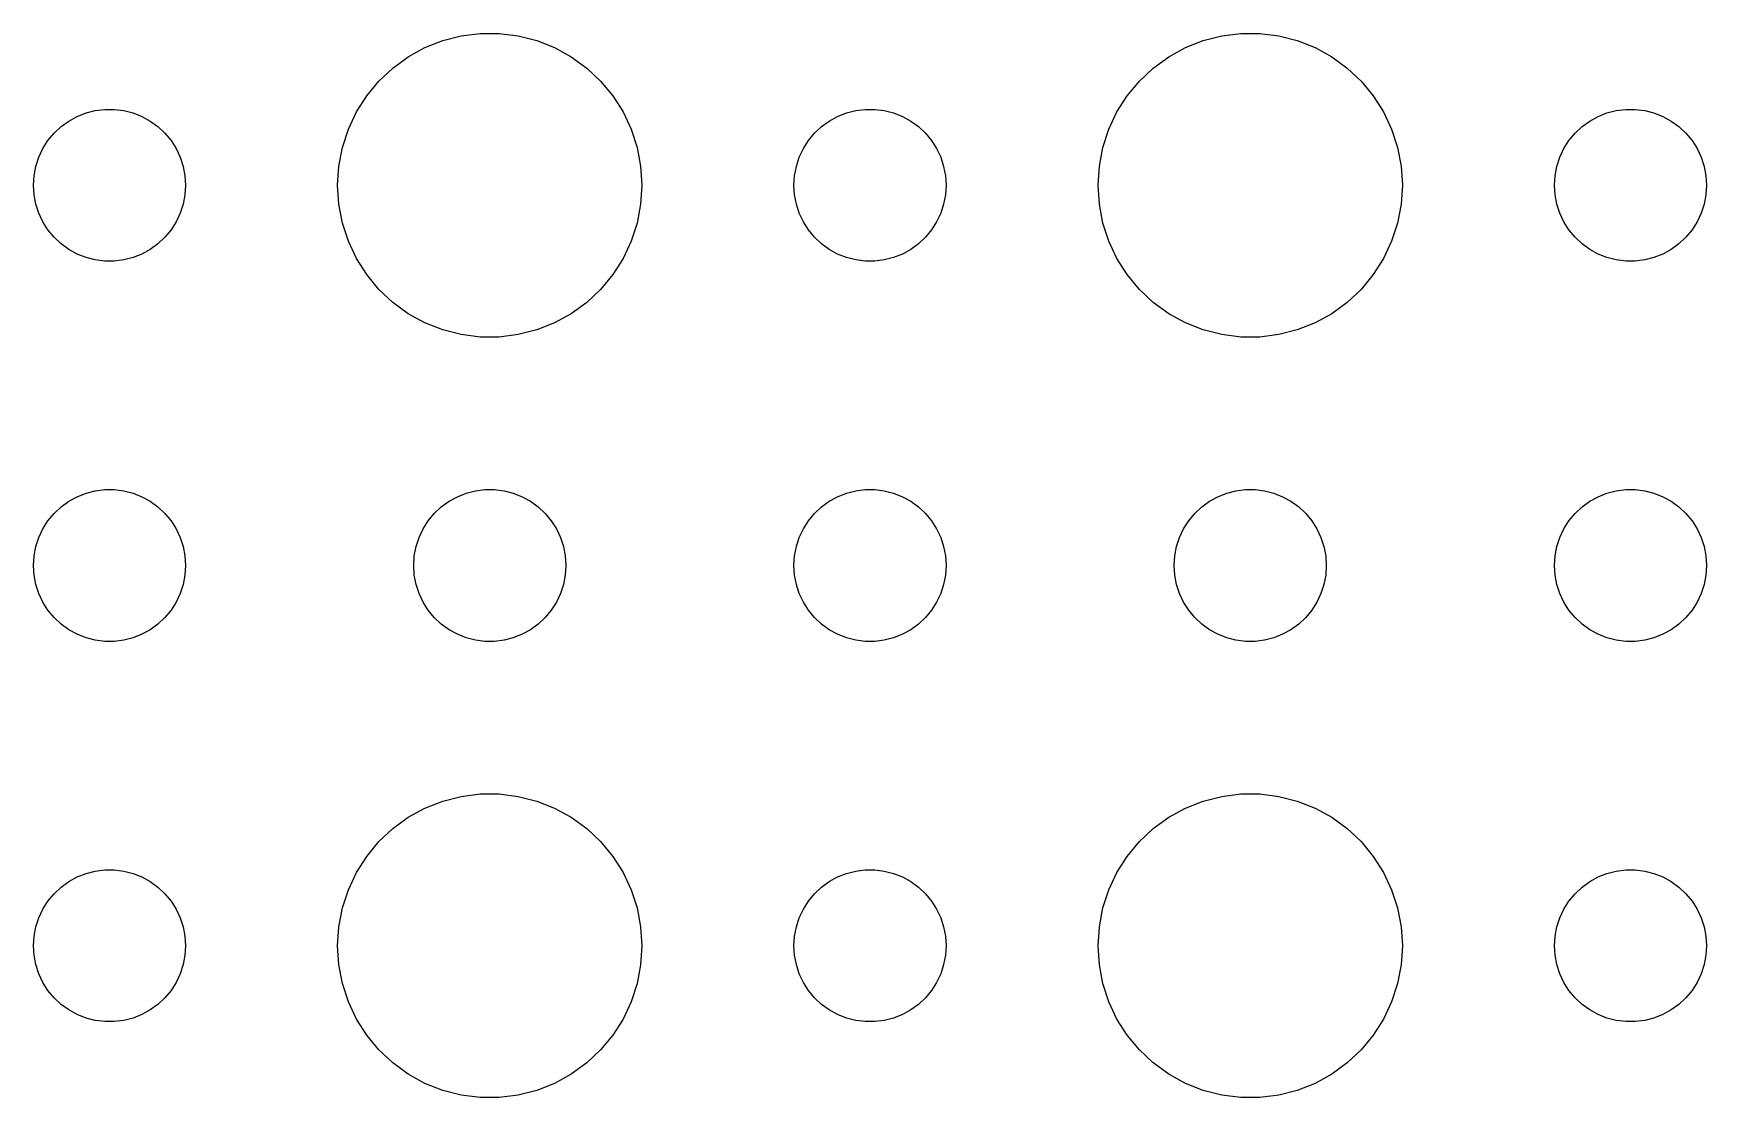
# Model space of a CAD drawing. Header units: metres. Extents: x -127 to 127, y -127 to 127.
# Drawn here: x 21 to 54, y 72.01 to 92.99 of the extents above; entities that cross this region are included whole.
import ezdxf

# ---------------------------------------------------------------- set-up
doc = ezdxf.new("R2010")
doc.units = ezdxf.units.M

msp = doc.modelspace()

# ---------------------------------------------------------------- linework, layer by layer
for p, q in [((28.7227, 92.7145), (29.0729, 92.8532)), ((29.0729, 92.8532), (29.4379, 92.9469)), ((29.4379, 92.9469), (29.8116, 92.9941)), ((29.8116, 92.9941), (30.1884, 92.9941)), ((30.1884, 92.9941), (30.5621, 92.9469)), ((30.5621, 92.9469), (30.927, 92.8532)), ((30.927, 92.8532), (31.2773, 92.7145)), ((43.7227, 92.7145), (44.0729, 92.8532)), ((44.0729, 92.8532), (44.4379, 92.9469)), ((44.4379, 92.9469), (44.8116, 92.9941)), ((44.8116, 92.9941), (45.1884, 92.9941)), ((45.1884, 92.9941), (45.5621, 92.9469)), ((45.5621, 92.9469), (45.927, 92.8532)), ((45.927, 92.8532), (46.2773, 92.7145)), ((28.0877, 92.3115), (28.3925, 92.533)), ((28.3925, 92.533), (28.7227, 92.7145)), ((31.2773, 92.7145), (31.6075, 92.533)), ((31.6075, 92.533), (31.9123, 92.3115)), ((43.0877, 92.3115), (43.3925, 92.533)), ((43.3925, 92.533), (43.7227, 92.7145)), ((46.2773, 92.7145), (46.6075, 92.533)), ((46.6075, 92.533), (46.9123, 92.3115)), ((27.8131, 92.0536), (28.0877, 92.3115)), ((31.9123, 92.3115), (32.1869, 92.0536)), ((42.8131, 92.0536), (43.0877, 92.3115)), ((46.9123, 92.3115), (47.1869, 92.0536)), ((27.3711, 91.4453), (27.5729, 91.7634)), ((27.5729, 91.7634), (27.8131, 92.0536)), ((32.1869, 92.0536), (32.427, 91.7634)), ((32.427, 91.7634), (32.6289, 91.4453)), ((42.3711, 91.4453), (42.5729, 91.7634)), ((42.5729, 91.7634), (42.8131, 92.0536)), ((47.1869, 92.0536), (47.427, 91.7634)), ((47.427, 91.7634), (47.6289, 91.4453)), ((21.8613, 91.3572), (22.0365, 91.4266)), ((22.0365, 91.4266), (22.2189, 91.4734)), ((22.2189, 91.4734), (22.4058, 91.497)), ((22.4058, 91.497), (22.5942, 91.497)), ((22.5942, 91.497), (22.7811, 91.4734)), ((22.7811, 91.4734), (22.9635, 91.4266)), ((22.9635, 91.4266), (23.1387, 91.3572)), ((27.2107, 91.1044), (27.3711, 91.4453)), ((32.6289, 91.4453), (32.7893, 91.1044)), ((36.8613, 91.3572), (37.0365, 91.4266)), ((37.0365, 91.4266), (37.2189, 91.4734)), ((37.2189, 91.4734), (37.4058, 91.497)), ((37.4058, 91.497), (37.5942, 91.497)), ((37.5942, 91.497), (37.7811, 91.4734)), ((37.7811, 91.4734), (37.9635, 91.4266)), ((37.9635, 91.4266), (38.1387, 91.3572)), ((42.2107, 91.1044), (42.3711, 91.4453)), ((47.6289, 91.4453), (47.7893, 91.1044)), ((51.8613, 91.3572), (52.0365, 91.4266)), ((52.0365, 91.4266), (52.2189, 91.4734)), ((52.2189, 91.4734), (52.4058, 91.497)), ((52.4058, 91.497), (52.5942, 91.497)), ((52.5942, 91.497), (52.7811, 91.4734)), ((52.7811, 91.4734), (52.9635, 91.4266)), ((52.9635, 91.4266), (53.1387, 91.3572)), ((21.4065, 91.0268), (21.5439, 91.1558)), ((21.5439, 91.1558), (21.6963, 91.2665)), ((21.6963, 91.2665), (21.8613, 91.3572)), ((23.1387, 91.3572), (23.3037, 91.2665)), ((23.3037, 91.2665), (23.4561, 91.1558)), ((23.4561, 91.1558), (23.5934, 91.0268)), ((27.0942, 90.7461), (27.2107, 91.1044)), ((32.7893, 91.1044), (32.9057, 90.7461)), ((36.4065, 91.0268), (36.5439, 91.1558)), ((36.5439, 91.1558), (36.6963, 91.2665)), ((36.6963, 91.2665), (36.8613, 91.3572)), ((38.1387, 91.3572), (38.3037, 91.2665)), ((38.3037, 91.2665), (38.4561, 91.1558)), ((38.4561, 91.1558), (38.5934, 91.0268)), ((42.0942, 90.7461), (42.2107, 91.1044)), ((47.7893, 91.1044), (47.9057, 90.7461)), ((51.4065, 91.0268), (51.5439, 91.1558)), ((51.5439, 91.1558), (51.6963, 91.2665)), ((51.6963, 91.2665), (51.8613, 91.3572)), ((53.1387, 91.3572), (53.3037, 91.2665)), ((53.3037, 91.2665), (53.4561, 91.1558)), ((53.4561, 91.1558), (53.5934, 91.0268)), ((21.1855, 90.7226), (21.2865, 90.8817)), ((21.2865, 90.8817), (21.4065, 91.0268)), ((23.5934, 91.0268), (23.7135, 90.8817)), ((23.7135, 90.8817), (23.8145, 90.7226)), ((36.1855, 90.7226), (36.2865, 90.8817)), ((36.2865, 90.8817), (36.4065, 91.0268)), ((38.5934, 91.0268), (38.7135, 90.8817)), ((38.7135, 90.8817), (38.8145, 90.7226)), ((51.1855, 90.7226), (51.2865, 90.8817)), ((51.2865, 90.8817), (51.4065, 91.0268)), ((53.5934, 91.0268), (53.7135, 90.8817)), ((53.7135, 90.8817), (53.8145, 90.7226)), ((21.0471, 90.373), (21.1053, 90.5522)), ((21.1053, 90.5522), (21.1855, 90.7226)), ((23.8145, 90.7226), (23.8947, 90.5522)), ((23.8947, 90.5522), (23.9529, 90.373)), ((27.0237, 90.376), (27.0942, 90.7461)), ((32.9057, 90.7461), (32.9763, 90.376)), ((36.0471, 90.373), (36.1053, 90.5522)), ((36.1053, 90.5522), (36.1855, 90.7226)), ((38.8145, 90.7226), (38.8947, 90.5522)), ((38.8947, 90.5522), (38.9529, 90.373)), ((42.0237, 90.376), (42.0942, 90.7461)), ((47.9057, 90.7461), (47.9763, 90.376)), ((51.0471, 90.373), (51.1053, 90.5522)), ((51.1053, 90.5522), (51.1855, 90.7226)), ((53.8145, 90.7226), (53.8947, 90.5522)), ((53.8947, 90.5522), (53.9529, 90.373)), ((21, 90), (21.0118, 90.188)), ((21.0118, 90.188), (21.0471, 90.373)), ((23.9529, 90.373), (23.9882, 90.188)), ((23.9882, 90.188), (24, 90)), ((27, 90), (27.0237, 90.376)), ((32.9763, 90.376), (33, 90)), ((36, 90), (36.0118, 90.188)), ((36.0118, 90.188), (36.0471, 90.373)), ((38.9529, 90.373), (38.9882, 90.188)), ((38.9882, 90.188), (39, 90)), ((42, 90), (42.0237, 90.376)), ((47.9763, 90.376), (48, 90)), ((51, 90), (51.0118, 90.188)), ((51.0118, 90.188), (51.0471, 90.373)), ((53.9529, 90.373), (53.9882, 90.188)), ((53.9882, 90.188), (54, 90)), ((21.0118, 89.812), (21, 90)), ((21.0471, 89.627), (21.0118, 89.812)), ((23.9882, 89.812), (23.9529, 89.627)), ((24, 90), (23.9882, 89.812)), ((27.0237, 89.624), (27, 90)), ((33, 90), (32.9763, 89.624)), ((36.0118, 89.812), (36, 90)), ((36.0471, 89.627), (36.0118, 89.812)), ((38.9882, 89.812), (38.9529, 89.627)), ((39, 90), (38.9882, 89.812)), ((42.0237, 89.624), (42, 90)), ((48, 90), (47.9763, 89.624)), ((51.0118, 89.812), (51, 90)), ((51.0471, 89.627), (51.0118, 89.812)), ((53.9882, 89.812), (53.9529, 89.627)), ((54, 90), (53.9882, 89.812)), ((21.1053, 89.4478), (21.0471, 89.627)), ((21.1855, 89.2774), (21.1053, 89.4478)), ((23.8947, 89.4478), (23.8145, 89.2774)), ((23.9529, 89.627), (23.8947, 89.4478)), ((27.0942, 89.2539), (27.0237, 89.624)), ((32.9763, 89.624), (32.9057, 89.2539)), ((36.1053, 89.4478), (36.0471, 89.627)), ((36.1855, 89.2774), (36.1053, 89.4478)), ((38.8947, 89.4478), (38.8145, 89.2774)), ((38.9529, 89.627), (38.8947, 89.4478)), ((42.0942, 89.2539), (42.0237, 89.624)), ((47.9763, 89.624), (47.9057, 89.2539)), ((51.1053, 89.4478), (51.0471, 89.627)), ((51.1855, 89.2774), (51.1053, 89.4478)), ((53.8947, 89.4478), (53.8145, 89.2774)), ((53.9529, 89.627), (53.8947, 89.4478)), ((21.2865, 89.1183), (21.1855, 89.2774)), ((21.4065, 88.9732), (21.2865, 89.1183)), ((23.7135, 89.1183), (23.5934, 88.9732)), ((23.8145, 89.2774), (23.7135, 89.1183)), ((27.2107, 88.8956), (27.0942, 89.2539)), ((32.9057, 89.2539), (32.7893, 88.8956)), ((36.2865, 89.1183), (36.1855, 89.2774)), ((36.4065, 88.9732), (36.2865, 89.1183)), ((38.7135, 89.1183), (38.5934, 88.9732)), ((38.8145, 89.2774), (38.7135, 89.1183)), ((42.2107, 88.8956), (42.0942, 89.2539)), ((47.9057, 89.2539), (47.7893, 88.8956)), ((51.2865, 89.1183), (51.1855, 89.2774)), ((51.4065, 88.9732), (51.2865, 89.1183)), ((53.7135, 89.1183), (53.5934, 88.9732)), ((53.8145, 89.2774), (53.7135, 89.1183)), ((21.5439, 88.8442), (21.4065, 88.9732)), ((21.6963, 88.7335), (21.5439, 88.8442)), ((23.4561, 88.8442), (23.3037, 88.7335)), ((23.5934, 88.9732), (23.4561, 88.8442)), ((27.3711, 88.5547), (27.2107, 88.8956)), ((32.7893, 88.8956), (32.6289, 88.5547)), ((36.5439, 88.8442), (36.4065, 88.9732)), ((36.6963, 88.7335), (36.5439, 88.8442)), ((38.4561, 88.8442), (38.3037, 88.7335)), ((38.5934, 88.9732), (38.4561, 88.8442)), ((42.3711, 88.5547), (42.2107, 88.8956)), ((47.7893, 88.8956), (47.6289, 88.5547)), ((51.5439, 88.8442), (51.4065, 88.9732)), ((51.6963, 88.7335), (51.5439, 88.8442)), ((53.4561, 88.8442), (53.3037, 88.7335)), ((53.5934, 88.9732), (53.4561, 88.8442)), ((21.8613, 88.6428), (21.6963, 88.7335)), ((22.0365, 88.5734), (21.8613, 88.6428)), ((22.2189, 88.5266), (22.0365, 88.5734)), ((22.4058, 88.503), (22.2189, 88.5266)), ((22.5942, 88.503), (22.4058, 88.503)), ((22.7811, 88.5266), (22.5942, 88.503)), ((22.9635, 88.5734), (22.7811, 88.5266)), ((23.1387, 88.6428), (22.9635, 88.5734)), ((23.3037, 88.7335), (23.1387, 88.6428)), ((27.5729, 88.2366), (27.3711, 88.5547)), ((32.6289, 88.5547), (32.427, 88.2366)), ((36.8613, 88.6428), (36.6963, 88.7335)), ((37.0365, 88.5734), (36.8613, 88.6428)), ((37.2189, 88.5266), (37.0365, 88.5734)), ((37.4058, 88.503), (37.2189, 88.5266)), ((37.5942, 88.503), (37.4058, 88.503)), ((37.7811, 88.5266), (37.5942, 88.503)), ((37.9635, 88.5734), (37.7811, 88.5266)), ((38.1387, 88.6428), (37.9635, 88.5734)), ((38.3037, 88.7335), (38.1387, 88.6428)), ((42.5729, 88.2366), (42.3711, 88.5547)), ((47.6289, 88.5547), (47.427, 88.2366)), ((51.8613, 88.6428), (51.6963, 88.7335)), ((52.0365, 88.5734), (51.8613, 88.6428)), ((52.2189, 88.5266), (52.0365, 88.5734)), ((52.4058, 88.503), (52.2189, 88.5266)), ((52.5942, 88.503), (52.4058, 88.503)), ((52.7811, 88.5266), (52.5942, 88.503)), ((52.9635, 88.5734), (52.7811, 88.5266)), ((53.1387, 88.6428), (52.9635, 88.5734)), ((53.3037, 88.7335), (53.1387, 88.6428)), ((27.8131, 87.9464), (27.5729, 88.2366)), ((32.427, 88.2366), (32.1869, 87.9464)), ((42.8131, 87.9464), (42.5729, 88.2366)), ((47.427, 88.2366), (47.1869, 87.9464)), ((28.0877, 87.6885), (27.8131, 87.9464)), ((32.1869, 87.9464), (31.9123, 87.6885)), ((43.0877, 87.6885), (42.8131, 87.9464)), ((47.1869, 87.9464), (46.9123, 87.6885)), ((28.3925, 87.467), (28.0877, 87.6885)), ((28.7227, 87.2855), (28.3925, 87.467)), ((31.6075, 87.467), (31.2773, 87.2855)), ((31.9123, 87.6885), (31.6075, 87.467)), ((43.3925, 87.467), (43.0877, 87.6885)), ((43.7227, 87.2855), (43.3925, 87.467)), ((46.6075, 87.467), (46.2773, 87.2855)), ((46.9123, 87.6885), (46.6075, 87.467)), ((29.0729, 87.1468), (28.7227, 87.2855)), ((29.4379, 87.0531), (29.0729, 87.1468)), ((30.927, 87.1468), (30.5621, 87.0531)), ((31.2773, 87.2855), (30.927, 87.1468)), ((44.0729, 87.1468), (43.7227, 87.2855)), ((44.4379, 87.0531), (44.0729, 87.1468)), ((45.927, 87.1468), (45.5621, 87.0531)), ((46.2773, 87.2855), (45.927, 87.1468)), ((29.8116, 87.0059), (29.4379, 87.0531)), ((30.1884, 87.0059), (29.8116, 87.0059)), ((30.5621, 87.0531), (30.1884, 87.0059)), ((44.8116, 87.0059), (44.4379, 87.0531)), ((45.1884, 87.0059), (44.8116, 87.0059)), ((45.5621, 87.0531), (45.1884, 87.0059)), ((21.6963, 83.7665), (21.8613, 83.8572)), ((21.8613, 83.8572), (22.0365, 83.9266)), ((22.0365, 83.9266), (22.2189, 83.9734)), ((22.2189, 83.9734), (22.4058, 83.997)), ((22.4058, 83.997), (22.5942, 83.997)), ((22.5942, 83.997), (22.7811, 83.9734)), ((22.7811, 83.9734), (22.9635, 83.9266)), ((22.9635, 83.9266), (23.1387, 83.8572)), ((23.1387, 83.8572), (23.3037, 83.7665)), ((29.1963, 83.7665), (29.3613, 83.8572)), ((29.3613, 83.8572), (29.5365, 83.9266)), ((29.5365, 83.9266), (29.7189, 83.9734)), ((29.7189, 83.9734), (29.9058, 83.997)), ((29.9058, 83.997), (30.0942, 83.997)), ((30.0942, 83.997), (30.2811, 83.9734)), ((30.2811, 83.9734), (30.4635, 83.9266)), ((30.4635, 83.9266), (30.6387, 83.8572)), ((30.6387, 83.8572), (30.8037, 83.7665)), ((36.6963, 83.7665), (36.8613, 83.8572)), ((36.8613, 83.8572), (37.0365, 83.9266)), ((37.0365, 83.9266), (37.2189, 83.9734)), ((37.2189, 83.9734), (37.4058, 83.997)), ((37.4058, 83.997), (37.5942, 83.997)), ((37.5942, 83.997), (37.7811, 83.9734)), ((37.7811, 83.9734), (37.9635, 83.9266)), ((37.9635, 83.9266), (38.1387, 83.8572)), ((38.1387, 83.8572), (38.3037, 83.7665)), ((44.1963, 83.7665), (44.3613, 83.8572)), ((44.3613, 83.8572), (44.5365, 83.9266)), ((44.5365, 83.9266), (44.7189, 83.9734)), ((44.7189, 83.9734), (44.9058, 83.997)), ((44.9058, 83.997), (45.0942, 83.997)), ((45.0942, 83.997), (45.2811, 83.9734)), ((45.2811, 83.9734), (45.4635, 83.9266)), ((45.4635, 83.9266), (45.6387, 83.8572)), ((45.6387, 83.8572), (45.8037, 83.7665)), ((51.6963, 83.7665), (51.8613, 83.8572)), ((51.8613, 83.8572), (52.0365, 83.9266)), ((52.0365, 83.9266), (52.2189, 83.9734)), ((52.2189, 83.9734), (52.4058, 83.997)), ((52.4058, 83.997), (52.5942, 83.997)), ((52.5942, 83.997), (52.7811, 83.9734)), ((52.7811, 83.9734), (52.9635, 83.9266)), ((52.9635, 83.9266), (53.1387, 83.8572)), ((53.1387, 83.8572), (53.3037, 83.7665)), ((21.2865, 83.3817), (21.4065, 83.5268)), ((21.4065, 83.5268), (21.5439, 83.6558)), ((21.5439, 83.6558), (21.6963, 83.7665)), ((23.3037, 83.7665), (23.4561, 83.6558)), ((23.4561, 83.6558), (23.5934, 83.5268)), ((23.5934, 83.5268), (23.7135, 83.3817)), ((28.7865, 83.3817), (28.9065, 83.5268)), ((28.9065, 83.5268), (29.0439, 83.6558)), ((29.0439, 83.6558), (29.1963, 83.7665)), ((30.8037, 83.7665), (30.9561, 83.6558)), ((30.9561, 83.6558), (31.0934, 83.5268)), ((31.0934, 83.5268), (31.2135, 83.3817)), ((36.2865, 83.3817), (36.4065, 83.5268)), ((36.4065, 83.5268), (36.5439, 83.6558)), ((36.5439, 83.6558), (36.6963, 83.7665)), ((38.3037, 83.7665), (38.4561, 83.6558)), ((38.4561, 83.6558), (38.5934, 83.5268)), ((38.5934, 83.5268), (38.7135, 83.3817)), ((43.7865, 83.3817), (43.9065, 83.5268)), ((43.9065, 83.5268), (44.0439, 83.6558)), ((44.0439, 83.6558), (44.1963, 83.7665)), ((45.8037, 83.7665), (45.9561, 83.6558)), ((45.9561, 83.6558), (46.0934, 83.5268)), ((46.0934, 83.5268), (46.2135, 83.3817)), ((51.2865, 83.3817), (51.4065, 83.5268)), ((51.4065, 83.5268), (51.5439, 83.6558)), ((51.5439, 83.6558), (51.6963, 83.7665)), ((53.3037, 83.7665), (53.4561, 83.6558)), ((53.4561, 83.6558), (53.5934, 83.5268)), ((53.5934, 83.5268), (53.7135, 83.3817)), ((21.1053, 83.0522), (21.1855, 83.2226)), ((21.1855, 83.2226), (21.2865, 83.3817)), ((23.7135, 83.3817), (23.8145, 83.2226)), ((23.8145, 83.2226), (23.8947, 83.0522)), ((28.6053, 83.0522), (28.6855, 83.2226)), ((28.6855, 83.2226), (28.7865, 83.3817)), ((31.2135, 83.3817), (31.3145, 83.2226)), ((31.3145, 83.2226), (31.3947, 83.0522)), ((36.1053, 83.0522), (36.1855, 83.2226)), ((36.1855, 83.2226), (36.2865, 83.3817)), ((38.7135, 83.3817), (38.8145, 83.2226)), ((38.8145, 83.2226), (38.8947, 83.0522)), ((43.6053, 83.0522), (43.6855, 83.2226)), ((43.6855, 83.2226), (43.7865, 83.3817)), ((46.2135, 83.3817), (46.3145, 83.2226)), ((46.3145, 83.2226), (46.3947, 83.0522)), ((51.1053, 83.0522), (51.1855, 83.2226)), ((51.1855, 83.2226), (51.2865, 83.3817)), ((53.7135, 83.3817), (53.8145, 83.2226)), ((53.8145, 83.2226), (53.8947, 83.0522)), ((21.0118, 82.688), (21.0471, 82.873)), ((21.0471, 82.873), (21.1053, 83.0522)), ((23.8947, 83.0522), (23.9529, 82.873)), ((23.9529, 82.873), (23.9882, 82.688)), ((28.5118, 82.688), (28.5471, 82.873)), ((28.5471, 82.873), (28.6053, 83.0522)), ((31.3947, 83.0522), (31.4529, 82.873)), ((31.4529, 82.873), (31.4882, 82.688)), ((36.0118, 82.688), (36.0471, 82.873)), ((36.0471, 82.873), (36.1053, 83.0522)), ((38.8947, 83.0522), (38.9529, 82.873)), ((38.9529, 82.873), (38.9882, 82.688)), ((43.5118, 82.688), (43.5471, 82.873)), ((43.5471, 82.873), (43.6053, 83.0522)), ((46.3947, 83.0522), (46.4529, 82.873)), ((46.4529, 82.873), (46.4882, 82.688)), ((51.0118, 82.688), (51.0471, 82.873)), ((51.0471, 82.873), (51.1053, 83.0522)), ((53.8947, 83.0522), (53.9529, 82.873)), ((53.9529, 82.873), (53.9882, 82.688)), ((21, 82.5), (21.0118, 82.688)), ((21.0118, 82.312), (21, 82.5)), ((23.9882, 82.688), (24, 82.5)), ((24, 82.5), (23.9882, 82.312)), ((28.5, 82.5), (28.5118, 82.688)), ((28.5118, 82.312), (28.5, 82.5)), ((31.4882, 82.688), (31.5, 82.5)), ((31.5, 82.5), (31.4882, 82.312)), ((36, 82.5), (36.0118, 82.688)), ((36.0118, 82.312), (36, 82.5)), ((38.9882, 82.688), (39, 82.5)), ((39, 82.5), (38.9882, 82.312)), ((43.5, 82.5), (43.5118, 82.688)), ((43.5118, 82.312), (43.5, 82.5)), ((46.4882, 82.688), (46.5, 82.5)), ((46.5, 82.5), (46.4882, 82.312)), ((51, 82.5), (51.0118, 82.688)), ((51.0118, 82.312), (51, 82.5)), ((53.9882, 82.688), (54, 82.5)), ((54, 82.5), (53.9882, 82.312)), ((21.0471, 82.127), (21.0118, 82.312)), ((23.9882, 82.312), (23.9529, 82.127)), ((28.5471, 82.127), (28.5118, 82.312)), ((31.4882, 82.312), (31.4529, 82.127)), ((36.0471, 82.127), (36.0118, 82.312)), ((38.9882, 82.312), (38.9529, 82.127)), ((43.5471, 82.127), (43.5118, 82.312)), ((46.4882, 82.312), (46.4529, 82.127)), ((51.0471, 82.127), (51.0118, 82.312)), ((53.9882, 82.312), (53.9529, 82.127)), ((21.1053, 81.9478), (21.0471, 82.127)), ((21.1855, 81.7774), (21.1053, 81.9478)), ((23.8947, 81.9478), (23.8145, 81.7774)), ((23.9529, 82.127), (23.8947, 81.9478)), ((28.6053, 81.9478), (28.5471, 82.127)), ((28.6855, 81.7774), (28.6053, 81.9478)), ((31.3947, 81.9478), (31.3145, 81.7774)), ((31.4529, 82.127), (31.3947, 81.9478)), ((36.1053, 81.9478), (36.0471, 82.127)), ((36.1855, 81.7774), (36.1053, 81.9478)), ((38.8947, 81.9478), (38.8145, 81.7774)), ((38.9529, 82.127), (38.8947, 81.9478)), ((43.6053, 81.9478), (43.5471, 82.127)), ((43.6855, 81.7774), (43.6053, 81.9478)), ((46.3947, 81.9478), (46.3145, 81.7774)), ((46.4529, 82.127), (46.3947, 81.9478)), ((51.1053, 81.9478), (51.0471, 82.127)), ((51.1855, 81.7774), (51.1053, 81.9478)), ((53.8947, 81.9478), (53.8145, 81.7774)), ((53.9529, 82.127), (53.8947, 81.9478)), ((21.2865, 81.6183), (21.1855, 81.7774)), ((21.4065, 81.4732), (21.2865, 81.6183)), ((23.7135, 81.6183), (23.5934, 81.4732)), ((23.8145, 81.7774), (23.7135, 81.6183)), ((28.7865, 81.6183), (28.6855, 81.7774)), ((28.9065, 81.4732), (28.7865, 81.6183)), ((31.2135, 81.6183), (31.0934, 81.4732)), ((31.3145, 81.7774), (31.2135, 81.6183)), ((36.2865, 81.6183), (36.1855, 81.7774)), ((36.4065, 81.4732), (36.2865, 81.6183)), ((38.7135, 81.6183), (38.5934, 81.4732)), ((38.8145, 81.7774), (38.7135, 81.6183)), ((43.7865, 81.6183), (43.6855, 81.7774)), ((43.9065, 81.4732), (43.7865, 81.6183)), ((46.2135, 81.6183), (46.0934, 81.4732)), ((46.3145, 81.7774), (46.2135, 81.6183)), ((51.2865, 81.6183), (51.1855, 81.7774)), ((51.4065, 81.4732), (51.2865, 81.6183)), ((53.7135, 81.6183), (53.5934, 81.4732)), ((53.8145, 81.7774), (53.7135, 81.6183)), ((21.5439, 81.3442), (21.4065, 81.4732)), ((21.6963, 81.2335), (21.5439, 81.3442)), ((21.8613, 81.1428), (21.6963, 81.2335)), ((23.3037, 81.2335), (23.1387, 81.1428)), ((23.4561, 81.3442), (23.3037, 81.2335)), ((23.5934, 81.4732), (23.4561, 81.3442)), ((29.0439, 81.3442), (28.9065, 81.4732)), ((29.1963, 81.2335), (29.0439, 81.3442)), ((29.3613, 81.1428), (29.1963, 81.2335)), ((30.8037, 81.2335), (30.6387, 81.1428)), ((30.9561, 81.3442), (30.8037, 81.2335)), ((31.0934, 81.4732), (30.9561, 81.3442)), ((36.5439, 81.3442), (36.4065, 81.4732)), ((36.6963, 81.2335), (36.5439, 81.3442)), ((36.8613, 81.1428), (36.6963, 81.2335)), ((38.3037, 81.2335), (38.1387, 81.1428)), ((38.4561, 81.3442), (38.3037, 81.2335)), ((38.5934, 81.4732), (38.4561, 81.3442)), ((44.0439, 81.3442), (43.9065, 81.4732)), ((44.1963, 81.2335), (44.0439, 81.3442)), ((44.3613, 81.1428), (44.1963, 81.2335)), ((45.8037, 81.2335), (45.6387, 81.1428)), ((45.9561, 81.3442), (45.8037, 81.2335)), ((46.0934, 81.4732), (45.9561, 81.3442)), ((51.5439, 81.3442), (51.4065, 81.4732)), ((51.6963, 81.2335), (51.5439, 81.3442)), ((51.8613, 81.1428), (51.6963, 81.2335)), ((53.3037, 81.2335), (53.1387, 81.1428)), ((53.4561, 81.3442), (53.3037, 81.2335)), ((53.5934, 81.4732), (53.4561, 81.3442)), ((22.0365, 81.0734), (21.8613, 81.1428)), ((22.2189, 81.0266), (22.0365, 81.0734)), ((22.4058, 81.003), (22.2189, 81.0266)), ((22.5942, 81.003), (22.4058, 81.003)), ((22.7811, 81.0266), (22.5942, 81.003)), ((22.9635, 81.0734), (22.7811, 81.0266)), ((23.1387, 81.1428), (22.9635, 81.0734)), ((29.5365, 81.0734), (29.3613, 81.1428)), ((29.7189, 81.0266), (29.5365, 81.0734)), ((29.9058, 81.003), (29.7189, 81.0266)), ((30.0942, 81.003), (29.9058, 81.003)), ((30.2811, 81.0266), (30.0942, 81.003)), ((30.4635, 81.0734), (30.2811, 81.0266)), ((30.6387, 81.1428), (30.4635, 81.0734)), ((37.0365, 81.0734), (36.8613, 81.1428)), ((37.2189, 81.0266), (37.0365, 81.0734)), ((37.4058, 81.003), (37.2189, 81.0266)), ((37.5942, 81.003), (37.4058, 81.003)), ((37.7811, 81.0266), (37.5942, 81.003)), ((37.9635, 81.0734), (37.7811, 81.0266)), ((38.1387, 81.1428), (37.9635, 81.0734)), ((44.5365, 81.0734), (44.3613, 81.1428)), ((44.7189, 81.0266), (44.5365, 81.0734)), ((44.9058, 81.003), (44.7189, 81.0266)), ((45.0942, 81.003), (44.9058, 81.003)), ((45.2811, 81.0266), (45.0942, 81.003)), ((45.4635, 81.0734), (45.2811, 81.0266)), ((45.6387, 81.1428), (45.4635, 81.0734)), ((52.0365, 81.0734), (51.8613, 81.1428)), ((52.2189, 81.0266), (52.0365, 81.0734)), ((52.4058, 81.003), (52.2189, 81.0266)), ((52.5942, 81.003), (52.4058, 81.003)), ((52.7811, 81.0266), (52.5942, 81.003)), ((52.9635, 81.0734), (52.7811, 81.0266)), ((53.1387, 81.1428), (52.9635, 81.0734)), ((29.0729, 77.8532), (29.4379, 77.9469)), ((29.4379, 77.9469), (29.8116, 77.9941)), ((29.8116, 77.9941), (30.1884, 77.9941)), ((30.1884, 77.9941), (30.5621, 77.9469)), ((30.5621, 77.9469), (30.927, 77.8532)), ((44.0729, 77.8532), (44.4379, 77.9469)), ((44.4379, 77.9469), (44.8116, 77.9941)), ((44.8116, 77.9941), (45.1884, 77.9941)), ((45.1884, 77.9941), (45.5621, 77.9469)), ((45.5621, 77.9469), (45.927, 77.8532)), ((28.3925, 77.533), (28.7227, 77.7145)), ((28.7227, 77.7145), (29.0729, 77.8532)), ((30.927, 77.8532), (31.2773, 77.7145)), ((31.2773, 77.7145), (31.6075, 77.533)), ((43.3925, 77.533), (43.7227, 77.7145)), ((43.7227, 77.7145), (44.0729, 77.8532)), ((45.927, 77.8532), (46.2773, 77.7145)), ((46.2773, 77.7145), (46.6075, 77.533)), ((27.8131, 77.0536), (28.0877, 77.3115)), ((28.0877, 77.3115), (28.3925, 77.533)), ((31.6075, 77.533), (31.9123, 77.3115)), ((31.9123, 77.3115), (32.1869, 77.0536)), ((42.8131, 77.0536), (43.0877, 77.3115)), ((43.0877, 77.3115), (43.3925, 77.533)), ((46.6075, 77.533), (46.9123, 77.3115)), ((46.9123, 77.3115), (47.1869, 77.0536)), ((27.5729, 76.7634), (27.8131, 77.0536)), ((32.1869, 77.0536), (32.427, 76.7634)), ((42.5729, 76.7634), (42.8131, 77.0536)), ((47.1869, 77.0536), (47.427, 76.7634)), ((27.3711, 76.4453), (27.5729, 76.7634)), ((32.427, 76.7634), (32.6289, 76.4453)), ((42.3711, 76.4453), (42.5729, 76.7634)), ((47.427, 76.7634), (47.6289, 76.4453)), ((21.5439, 76.1558), (21.6963, 76.2665)), ((21.6963, 76.2665), (21.8613, 76.3572)), ((21.8613, 76.3572), (22.0365, 76.4266)), ((22.0365, 76.4266), (22.2189, 76.4734)), ((22.2189, 76.4734), (22.4058, 76.497)), ((22.4058, 76.497), (22.5942, 76.497)), ((22.5942, 76.497), (22.7811, 76.4734)), ((22.7811, 76.4734), (22.9635, 76.4266)), ((22.9635, 76.4266), (23.1387, 76.3572)), ((23.1387, 76.3572), (23.3037, 76.2665)), ((23.3037, 76.2665), (23.4561, 76.1558)), ((27.2107, 76.1044), (27.3711, 76.4453)), ((32.6289, 76.4453), (32.7893, 76.1044)), ((36.5439, 76.1558), (36.6963, 76.2665)), ((36.6963, 76.2665), (36.8613, 76.3572)), ((36.8613, 76.3572), (37.0365, 76.4266)), ((37.0365, 76.4266), (37.2189, 76.4734)), ((37.2189, 76.4734), (37.4058, 76.497)), ((37.4058, 76.497), (37.5942, 76.497)), ((37.5942, 76.497), (37.7811, 76.4734)), ((37.7811, 76.4734), (37.9635, 76.4266)), ((37.9635, 76.4266), (38.1387, 76.3572)), ((38.1387, 76.3572), (38.3037, 76.2665)), ((38.3037, 76.2665), (38.4561, 76.1558)), ((42.2107, 76.1044), (42.3711, 76.4453)), ((47.6289, 76.4453), (47.7893, 76.1044)), ((51.5439, 76.1558), (51.6963, 76.2665)), ((51.6963, 76.2665), (51.8613, 76.3572)), ((51.8613, 76.3572), (52.0365, 76.4266)), ((52.0365, 76.4266), (52.2189, 76.4734)), ((52.2189, 76.4734), (52.4058, 76.497)), ((52.4058, 76.497), (52.5942, 76.497)), ((52.5942, 76.497), (52.7811, 76.4734)), ((52.7811, 76.4734), (52.9635, 76.4266)), ((52.9635, 76.4266), (53.1387, 76.3572)), ((53.1387, 76.3572), (53.3037, 76.2665)), ((53.3037, 76.2665), (53.4561, 76.1558)), ((21.2865, 75.8817), (21.4065, 76.0268)), ((21.4065, 76.0268), (21.5439, 76.1558)), ((23.4561, 76.1558), (23.5934, 76.0268)), ((23.5934, 76.0268), (23.7135, 75.8817)), ((27.0942, 75.7461), (27.2107, 76.1044)), ((32.7893, 76.1044), (32.9057, 75.7461)), ((36.2865, 75.8817), (36.4065, 76.0268)), ((36.4065, 76.0268), (36.5439, 76.1558)), ((38.4561, 76.1558), (38.5934, 76.0268)), ((38.5934, 76.0268), (38.7135, 75.8817)), ((42.0942, 75.7461), (42.2107, 76.1044)), ((47.7893, 76.1044), (47.9057, 75.7461)), ((51.2865, 75.8817), (51.4065, 76.0268)), ((51.4065, 76.0268), (51.5439, 76.1558)), ((53.4561, 76.1558), (53.5934, 76.0268)), ((53.5934, 76.0268), (53.7135, 75.8817)), ((21.1053, 75.5522), (21.1855, 75.7226)), ((21.1855, 75.7226), (21.2865, 75.8817)), ((23.7135, 75.8817), (23.8145, 75.7226)), ((23.8145, 75.7226), (23.8947, 75.5522)), ((27.0237, 75.376), (27.0942, 75.7461)), ((32.9057, 75.7461), (32.9763, 75.376)), ((36.1053, 75.5522), (36.1855, 75.7226)), ((36.1855, 75.7226), (36.2865, 75.8817)), ((38.7135, 75.8817), (38.8145, 75.7226)), ((38.8145, 75.7226), (38.8947, 75.5522)), ((42.0237, 75.376), (42.0942, 75.7461)), ((47.9057, 75.7461), (47.9763, 75.376)), ((51.1053, 75.5522), (51.1855, 75.7226)), ((51.1855, 75.7226), (51.2865, 75.8817)), ((53.7135, 75.8817), (53.8145, 75.7226)), ((53.8145, 75.7226), (53.8947, 75.5522)), ((21.0118, 75.188), (21.0471, 75.373)), ((21.0471, 75.373), (21.1053, 75.5522)), ((23.8947, 75.5522), (23.9529, 75.373)), ((23.9529, 75.373), (23.9882, 75.188)), ((27, 75), (27.0237, 75.376)), ((32.9763, 75.376), (33, 75)), ((36.0118, 75.188), (36.0471, 75.373)), ((36.0471, 75.373), (36.1053, 75.5522)), ((38.8947, 75.5522), (38.9529, 75.373)), ((38.9529, 75.373), (38.9882, 75.188)), ((42, 75), (42.0237, 75.376)), ((47.9763, 75.376), (48, 75)), ((51.0118, 75.188), (51.0471, 75.373)), ((51.0471, 75.373), (51.1053, 75.5522)), ((53.8947, 75.5522), (53.9529, 75.373)), ((53.9529, 75.373), (53.9882, 75.188)), ((21, 75), (21.0118, 75.188)), ((21.0118, 74.812), (21, 75)), ((23.9882, 75.188), (24, 75)), ((24, 75), (23.9882, 74.812)), ((27.0237, 74.624), (27, 75)), ((33, 75), (32.9763, 74.624)), ((36, 75), (36.0118, 75.188)), ((36.0118, 74.812), (36, 75)), ((38.9882, 75.188), (39, 75)), ((39, 75), (38.9882, 74.812)), ((42.0237, 74.624), (42, 75)), ((48, 75), (47.9763, 74.624)), ((51, 75), (51.0118, 75.188)), ((51.0118, 74.812), (51, 75)), ((53.9882, 75.188), (54, 75)), ((54, 75), (53.9882, 74.812)), ((21.0471, 74.627), (21.0118, 74.812)), ((21.1053, 74.4478), (21.0471, 74.627)), ((23.9529, 74.627), (23.8947, 74.4478)), ((23.9882, 74.812), (23.9529, 74.627)), ((27.0942, 74.2539), (27.0237, 74.624)), ((32.9763, 74.624), (32.9057, 74.2539)), ((36.0471, 74.627), (36.0118, 74.812)), ((36.1053, 74.4478), (36.0471, 74.627)), ((38.9529, 74.627), (38.8947, 74.4478)), ((38.9882, 74.812), (38.9529, 74.627)), ((42.0942, 74.2539), (42.0237, 74.624)), ((47.9763, 74.624), (47.9057, 74.2539)), ((51.0471, 74.627), (51.0118, 74.812)), ((51.1053, 74.4478), (51.0471, 74.627)), ((53.9529, 74.627), (53.8947, 74.4478)), ((53.9882, 74.812), (53.9529, 74.627)), ((21.1855, 74.2774), (21.1053, 74.4478)), ((21.2865, 74.1183), (21.1855, 74.2774)), ((23.8145, 74.2774), (23.7135, 74.1183)), ((23.8947, 74.4478), (23.8145, 74.2774)), ((27.2107, 73.8956), (27.0942, 74.2539)), ((32.9057, 74.2539), (32.7893, 73.8956)), ((36.1855, 74.2774), (36.1053, 74.4478)), ((36.2865, 74.1183), (36.1855, 74.2774)), ((38.8145, 74.2774), (38.7135, 74.1183)), ((38.8947, 74.4478), (38.8145, 74.2774)), ((42.2107, 73.8956), (42.0942, 74.2539)), ((47.9057, 74.2539), (47.7893, 73.8956)), ((51.1855, 74.2774), (51.1053, 74.4478)), ((51.2865, 74.1183), (51.1855, 74.2774)), ((53.8145, 74.2774), (53.7135, 74.1183)), ((53.8947, 74.4478), (53.8145, 74.2774)), ((21.4065, 73.9732), (21.2865, 74.1183)), ((21.5439, 73.8442), (21.4065, 73.9732)), ((23.5934, 73.9732), (23.4561, 73.8442)), ((23.7135, 74.1183), (23.5934, 73.9732)), ((36.4065, 73.9732), (36.2865, 74.1183)), ((36.5439, 73.8442), (36.4065, 73.9732)), ((38.5934, 73.9732), (38.4561, 73.8442)), ((38.7135, 74.1183), (38.5934, 73.9732)), ((51.4065, 73.9732), (51.2865, 74.1183)), ((51.5439, 73.8442), (51.4065, 73.9732)), ((53.5934, 73.9732), (53.4561, 73.8442)), ((53.7135, 74.1183), (53.5934, 73.9732)), ((21.6963, 73.7335), (21.5439, 73.8442)), ((21.8613, 73.6428), (21.6963, 73.7335)), ((22.0365, 73.5734), (21.8613, 73.6428)), ((23.1387, 73.6428), (22.9635, 73.5734)), ((23.3037, 73.7335), (23.1387, 73.6428)), ((23.4561, 73.8442), (23.3037, 73.7335)), ((27.3711, 73.5547), (27.2107, 73.8956)), ((32.7893, 73.8956), (32.6289, 73.5547)), ((36.6963, 73.7335), (36.5439, 73.8442)), ((36.8613, 73.6428), (36.6963, 73.7335)), ((37.0365, 73.5734), (36.8613, 73.6428)), ((38.1387, 73.6428), (37.9635, 73.5734)), ((38.3037, 73.7335), (38.1387, 73.6428)), ((38.4561, 73.8442), (38.3037, 73.7335)), ((42.3711, 73.5547), (42.2107, 73.8956)), ((47.7893, 73.8956), (47.6289, 73.5547)), ((51.6963, 73.7335), (51.5439, 73.8442)), ((51.8613, 73.6428), (51.6963, 73.7335)), ((52.0365, 73.5734), (51.8613, 73.6428)), ((53.1387, 73.6428), (52.9635, 73.5734)), ((53.3037, 73.7335), (53.1387, 73.6428)), ((53.4561, 73.8442), (53.3037, 73.7335)), ((22.2189, 73.5266), (22.0365, 73.5734)), ((22.4058, 73.503), (22.2189, 73.5266)), ((22.5942, 73.503), (22.4058, 73.503)), ((22.7811, 73.5266), (22.5942, 73.503)), ((22.9635, 73.5734), (22.7811, 73.5266)), ((27.5729, 73.2366), (27.3711, 73.5547)), ((32.6289, 73.5547), (32.427, 73.2366)), ((37.2189, 73.5266), (37.0365, 73.5734)), ((37.4058, 73.503), (37.2189, 73.5266)), ((37.5942, 73.503), (37.4058, 73.503)), ((37.7811, 73.5266), (37.5942, 73.503)), ((37.9635, 73.5734), (37.7811, 73.5266)), ((42.5729, 73.2366), (42.3711, 73.5547)), ((47.6289, 73.5547), (47.427, 73.2366)), ((52.2189, 73.5266), (52.0365, 73.5734)), ((52.4058, 73.503), (52.2189, 73.5266)), ((52.5942, 73.503), (52.4058, 73.503)), ((52.7811, 73.5266), (52.5942, 73.503)), ((52.9635, 73.5734), (52.7811, 73.5266)), ((27.8131, 72.9464), (27.5729, 73.2366)), ((28.0877, 72.6885), (27.8131, 72.9464)), ((32.1869, 72.9464), (31.9123, 72.6885)), ((32.427, 73.2366), (32.1869, 72.9464)), ((42.8131, 72.9464), (42.5729, 73.2366)), ((43.0877, 72.6885), (42.8131, 72.9464)), ((47.1869, 72.9464), (46.9123, 72.6885)), ((47.427, 73.2366), (47.1869, 72.9464)), ((28.3925, 72.467), (28.0877, 72.6885)), ((31.9123, 72.6885), (31.6075, 72.467)), ((43.3925, 72.467), (43.0877, 72.6885)), ((46.9123, 72.6885), (46.6075, 72.467)), ((28.7227, 72.2855), (28.3925, 72.467)), ((29.0729, 72.1468), (28.7227, 72.2855)), ((31.2773, 72.2855), (30.927, 72.1468)), ((31.6075, 72.467), (31.2773, 72.2855)), ((43.7227, 72.2855), (43.3925, 72.467)), ((44.0729, 72.1468), (43.7227, 72.2855)), ((46.2773, 72.2855), (45.927, 72.1468)), ((46.6075, 72.467), (46.2773, 72.2855)), ((29.4379, 72.0531), (29.0729, 72.1468)), ((29.8116, 72.0059), (29.4379, 72.0531)), ((30.1884, 72.0059), (29.8116, 72.0059)), ((30.5621, 72.0531), (30.1884, 72.0059)), ((30.927, 72.1468), (30.5621, 72.0531)), ((44.4379, 72.0531), (44.0729, 72.1468)), ((44.8116, 72.0059), (44.4379, 72.0531)), ((45.1884, 72.0059), (44.8116, 72.0059)), ((45.5621, 72.0531), (45.1884, 72.0059)), ((45.927, 72.1468), (45.5621, 72.0531))]:
    msp.add_line(p, q)

doc.saveas('drawing.dxf')
